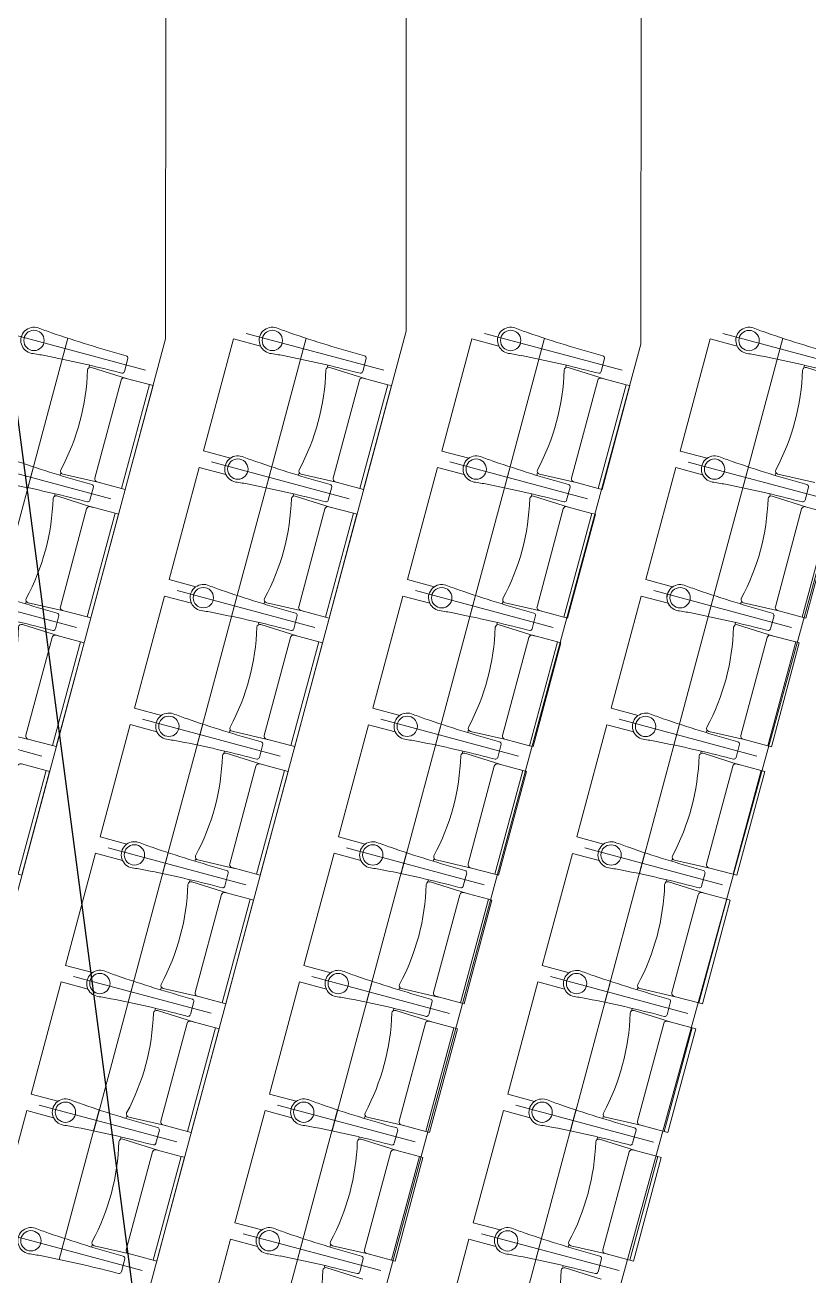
# Model space of a CAD drawing. Header units: millimetres. Extents: x 586 to 1010, y 369 to 668.
# Drawn here: x 688.98 to 692.26, y 495.33 to 500.58 of the extents above; entities that cross this region are included whole.
import ezdxf

# ---------------------------------------------------------------- set-up
doc = ezdxf.new("R2010")
doc.units = ezdxf.units.MM
doc.linetypes.add('CENTER', pattern=[2, 1.25, -0.25, 0.25, -0.25])
doc.linetypes.add('DASHED', pattern=[0.75, 0.5, -0.25])
doc.layers.add('plan line', color=7, linetype='Continuous', lineweight=15)

msp = doc.modelspace()

# ---------------------------------------------------------------- linework, layer by layer
at = {"color": 254, "lineweight": 25}
msp.add_lwpolyline([(667.5806, 481.7471), (668.167, 489.4834), (668.4058, 494.7244), (668.3305, 497.8135), (668.2282, 502.1102), (668.5684, 506.1571), (669.836, 509.6707), (671.1579, 511.3246), (672.4949, 512.3671), (674.3246, 513.3191), (676.3209, 513.9582), (678.3464, 514.2476), (680.2639, 514.1506), (680.2639, 514.1506), (681.9621, 513.6438), (683.4335, 512.7577), (684.6969, 511.536), (685.771, 510.0225), (687.4257, 506.2952), (688.547, 501.9261), (689.8337, 492.1815), (690.1759, 488.4115)], dxfattribs=at)
for points in [[(671.7124, 620.7085), (706.7355, 621.773), (754.2598, 613.8303), (814.6609, 600.1481), (855.7567, 598.0104), (895.0671, 567.0647), (920.0096, 542.0176), (952.0084, 521.2476), (977.2234, 504.6526), (979.6352, 479.2339), (986.3437, 463.8549), (988.7975, 462.3853)], [(654.944, 595.4717), (670.2671, 587.3174), (714.302, 595.1648), (787.0891, 595.1648), (819.3936, 580.9441), (821.0297, 562.8505), (813.4907, 552.7881), (808.7339, 539.6711), (796.4072, 534.7059), (791.0222, 527.249), (791.0222, 507.547), (797.3007, 476.5274), (814.9752, 463.8897), (836.1481, 474.6816), (874.0221, 478.5878), (885.7286, 462.7333), (863.0042, 436.0794), (845.7887, 420.6845), (845.1044, 408.6747)], [(639.2065, 583.4381), (644.7272, 575.638), (657.7961, 553.4401), (668.4043, 543.9291), (682.5178, 548.7307), (692.9838, 555.4778), (711.9339, 556.5828), (734.3456, 532.1334), (750.593, 477.7475), (754.1369, 444.164), (776.4657, 425.4473), (782.6172, 412.2355)]]:
    msp.add_spline(points, degree=3, dxfattribs=at)
at = {"layer": 'plan line'}
for p, q in [((689.5651, 499.2595), (689.5666, 510.2906)), ((691.5595, 499.2377), (691.561, 510.3119)), ((690.574, 499.2921), (690.5754, 510.2578)), ((688.0971, 493.7838), (689.5651, 499.2595)), ((689.0302, 493.5337), (690.574, 499.2921)), ((689.8502, 499.2596), (689.724, 498.7889)), ((689.9628, 499.2294), (689.8502, 499.2596)), ((690.8503, 499.2594), (690.7241, 498.7888)), ((690.9629, 499.2293), (690.8503, 499.2594)), ((690.8554, 493.0444), (692.5742, 499.2918)), ((691.8504, 499.2593), (691.7242, 498.7886)), ((691.963, 499.2291), (691.8504, 499.2593)), ((689.9494, 493.2873), (691.5595, 499.2377)), ((689.2441, 499.1419), (689.246, 499.1489)), ((689.3922, 499.1224), (689.4068, 499.1776)), ((690.2442, 499.1417), (690.2461, 499.1488)), ((690.3923, 499.1222), (690.4069, 499.1775)), ((691.2443, 499.1416), (691.2461, 499.1486)), ((691.3924, 499.1221), (691.407, 499.1774)), ((692.2444, 499.1415), (692.2462, 499.1485)), ((689.3819, 499.1151), (689.3694, 499.1182)), ((690.382, 499.115), (690.3695, 499.1181)), ((691.3821, 499.1149), (691.3696, 499.118)), ((689.724, 498.7889), (689.8367, 498.7587)), ((690.7241, 498.7888), (690.8368, 498.7586)), ((691.7242, 498.7886), (691.8368, 498.7584)), ((689.7055, 498.7198), (689.5793, 498.2491)), ((689.8181, 498.6896), (689.7055, 498.7198)), ((690.7056, 498.7197), (690.5794, 498.249)), ((690.8182, 498.6895), (690.7056, 498.7197)), ((691.7057, 498.7196), (691.5795, 498.2489)), ((691.8183, 498.6894), (691.7057, 498.7196)), ((689.1221, 498.6868), (689.1243, 498.695)), ((690.1222, 498.6867), (690.1244, 498.6949)), ((691.1223, 498.6866), (691.1245, 498.6947)), ((692.1224, 498.6864), (692.1245, 498.6946)), ((689.2475, 498.5826), (689.2621, 498.6379)), ((689.2475, 498.5826), (689.2621, 498.6379)), ((690.2476, 498.5825), (690.2622, 498.6378)), ((690.2476, 498.5825), (690.2622, 498.6378)), ((691.2477, 498.5824), (691.2623, 498.6376)), ((691.2477, 498.5824), (691.2623, 498.6376)), ((692.2478, 498.5822), (692.2624, 498.6375)), ((692.2478, 498.5822), (692.2624, 498.6375)), ((689.0994, 498.6021), (689.1013, 498.6092)), ((689.2372, 498.5754), (689.2247, 498.5785)), ((689.2372, 498.5754), (689.2247, 498.5785)), ((690.0995, 498.602), (690.1014, 498.609)), ((690.2373, 498.5753), (690.2248, 498.5784)), ((690.2373, 498.5753), (690.2248, 498.5784)), ((691.0996, 498.6019), (691.1015, 498.6089)), ((691.2374, 498.5751), (691.2249, 498.5782)), ((691.2374, 498.5751), (691.2249, 498.5782)), ((692.0997, 498.6017), (692.1015, 498.6088)), ((692.2375, 498.575), (692.225, 498.5781)), ((692.2375, 498.575), (692.225, 498.5781)), ((689.5793, 498.2491), (689.692, 498.219)), ((690.5794, 498.249), (690.6921, 498.2188)), ((691.5795, 498.2489), (691.6921, 498.2187)), ((688.9774, 498.1471), (688.9796, 498.1552)), ((689.5608, 498.1801), (689.4346, 497.7094)), ((689.6734, 498.1499), (689.5608, 498.1801)), ((689.9775, 498.147), (689.9797, 498.1551)), ((690.5609, 498.18), (690.4347, 497.7093)), ((690.6735, 498.1498), (690.5609, 498.18)), ((690.9776, 498.1468), (690.9798, 498.155)), ((691.561, 498.1798), (691.4348, 497.7091)), ((691.6736, 498.1496), (691.561, 498.1798)), ((691.9777, 498.1467), (691.9799, 498.1548)), ((689.1028, 498.0429), (689.1174, 498.0981)), ((689.1028, 498.0429), (689.1174, 498.0981)), ((690.1029, 498.0427), (690.1175, 498.098)), ((690.1029, 498.0427), (690.1175, 498.098)), ((691.103, 498.0426), (691.1176, 498.0979)), ((691.103, 498.0426), (691.1176, 498.0979)), ((692.1031, 498.0425), (692.1177, 498.0978)), ((692.1031, 498.0425), (692.1177, 498.0978)), ((689.0925, 498.0357), (689.08, 498.0387)), ((689.0925, 498.0357), (689.08, 498.0387)), ((689.9548, 498.0622), (689.9567, 498.0693)), ((690.0926, 498.0355), (690.0801, 498.0386)), ((690.0926, 498.0355), (690.0801, 498.0386)), ((690.9549, 498.0621), (690.9568, 498.0692)), ((691.0927, 498.0354), (691.0802, 498.0385)), ((691.0927, 498.0354), (691.0802, 498.0385)), ((691.955, 498.062), (691.9568, 498.069)), ((692.0928, 498.0353), (692.0803, 498.0383)), ((692.0928, 498.0353), (692.0803, 498.0383)), ((689.4346, 497.7094), (689.5473, 497.6792)), ((690.4347, 497.7093), (690.5474, 497.6791)), ((691.4348, 497.7091), (691.5474, 497.6789)), ((689.4161, 497.6404), (689.2899, 497.1697)), ((689.5287, 497.6102), (689.4161, 497.6404)), ((689.8328, 497.6072), (689.835, 497.6154)), ((690.4162, 497.6402), (690.29, 497.1695)), ((690.5288, 497.61), (690.4162, 497.6402)), ((690.8329, 497.6071), (690.8351, 497.6152)), ((691.4163, 497.6401), (691.2901, 497.1694)), ((691.5289, 497.6099), (691.4163, 497.6401)), ((691.833, 497.607), (691.8352, 497.6151)), ((689.8101, 497.5225), (689.812, 497.5296)), ((689.9582, 497.503), (689.9728, 497.5583)), ((689.9582, 497.503), (689.9728, 497.5583)), ((690.8102, 497.5224), (690.8121, 497.5294)), ((690.9583, 497.5029), (690.9729, 497.5581)), ((690.9583, 497.5029), (690.9729, 497.5581)), ((691.8103, 497.5222), (691.8121, 497.5293)), ((691.9584, 497.5027), (691.973, 497.558)), ((691.9584, 497.5027), (691.973, 497.558)), ((689.9479, 497.4958), (689.9354, 497.4989)), ((689.9479, 497.4958), (689.9354, 497.4989)), ((690.948, 497.4957), (690.9355, 497.4987)), ((690.948, 497.4957), (690.9355, 497.4987)), ((691.9481, 497.4955), (691.9356, 497.4986)), ((691.9481, 497.4955), (691.9356, 497.4986)), ((689.2899, 497.1697), (689.4026, 497.1395)), ((690.29, 497.1695), (690.4027, 497.1393)), ((691.2901, 497.1694), (691.4027, 497.1392)), ((689.2714, 497.1006), (689.1452, 496.6299)), ((689.384, 497.0704), (689.2714, 497.1006)), ((690.2715, 497.1005), (690.1453, 496.6298)), ((690.3841, 497.0703), (690.2715, 497.1005)), ((691.2716, 497.1003), (691.1454, 496.6297)), ((691.3842, 497.0702), (691.2716, 497.1003)), ((689.6881, 497.0675), (689.6903, 497.0756)), ((690.6882, 497.0674), (690.6904, 497.0755)), ((691.6883, 497.0672), (691.6905, 497.0754)), ((689.6654, 496.9828), (689.6673, 496.9898)), ((689.8135, 496.9633), (689.8281, 497.0185)), ((689.8135, 496.9633), (689.8281, 497.0185)), ((690.6655, 496.9826), (690.6674, 496.9897)), ((690.8136, 496.9631), (690.8282, 497.0184)), ((690.8136, 496.9631), (690.8282, 497.0184)), ((691.6656, 496.9825), (691.6674, 496.9896)), ((691.8137, 496.963), (691.8283, 497.0183)), ((691.8137, 496.963), (691.8283, 497.0183)), ((689.8032, 496.956), (689.7907, 496.9591)), ((689.8032, 496.956), (689.7907, 496.9591)), ((690.8033, 496.9559), (690.7908, 496.959)), ((690.8033, 496.9559), (690.7908, 496.959)), ((691.8034, 496.9558), (691.7909, 496.9589)), ((691.8034, 496.9558), (691.7909, 496.9589)), ((689.1452, 496.6299), (689.2579, 496.5997)), ((690.1453, 496.6298), (690.258, 496.5996)), ((691.1454, 496.6297), (691.258, 496.5995)), ((689.1267, 496.5609), (689.0005, 496.0902)), ((689.2393, 496.5307), (689.1267, 496.5609)), ((689.5434, 496.5278), (689.5456, 496.5359)), ((690.1268, 496.5607), (690.0006, 496.0901)), ((690.2394, 496.5305), (690.1268, 496.5607)), ((690.5435, 496.5276), (690.5457, 496.5358)), ((691.1269, 496.5606), (691.0007, 496.0899)), ((691.2395, 496.5304), (691.1269, 496.5606)), ((691.5436, 496.5275), (691.5458, 496.5356)), ((689.6688, 496.4235), (689.6834, 496.4788)), ((689.6688, 496.4235), (689.6834, 496.4788)), ((690.6689, 496.4234), (690.6835, 496.4787)), ((690.6689, 496.4234), (690.6835, 496.4787)), ((691.669, 496.4233), (691.6836, 496.4785)), ((691.669, 496.4233), (691.6836, 496.4785)), ((689.5207, 496.443), (689.5226, 496.4501)), ((689.6585, 496.4163), (689.646, 496.4194)), ((689.6585, 496.4163), (689.646, 496.4194)), ((690.5208, 496.4429), (690.5227, 496.4499)), ((690.6586, 496.4162), (690.6461, 496.4193)), ((690.6586, 496.4162), (690.6461, 496.4193)), ((691.5209, 496.4428), (691.5227, 496.4498)), ((691.6587, 496.416), (691.6462, 496.4191)), ((691.6587, 496.416), (691.6462, 496.4191)), ((689.0005, 496.0902), (689.1132, 496.06)), ((690.0006, 496.0901), (690.1133, 496.0599)), ((691.0007, 496.0899), (691.1133, 496.0597)), ((688.982, 496.0211), (688.8558, 495.5504)), ((689.0946, 495.9909), (688.982, 496.0211)), ((689.3987, 495.988), (689.4009, 495.9961)), ((689.9821, 496.021), (689.8559, 495.5503)), ((690.0947, 495.9908), (689.9821, 496.021)), ((690.3988, 495.9879), (690.401, 495.996)), ((690.9822, 496.0209), (690.856, 495.5502)), ((691.0948, 495.9907), (690.9822, 496.0209)), ((691.3989, 495.9877), (691.4011, 495.9959)), ((689.5241, 495.8838), (689.5387, 495.9391)), ((689.5241, 495.8838), (689.5387, 495.9391)), ((690.5242, 495.8837), (690.5388, 495.9389)), ((690.5242, 495.8837), (690.5388, 495.9389)), ((691.5243, 495.8835), (691.5389, 495.9388)), ((691.5243, 495.8835), (691.5389, 495.9388)), ((689.376, 495.9033), (689.3779, 495.9103)), ((690.3761, 495.9032), (690.378, 495.9102)), ((691.3762, 495.903), (691.378, 495.9101)), ((689.5138, 495.8766), (689.5013, 495.8797)), ((689.5138, 495.8766), (689.5013, 495.8797)), ((690.5139, 495.8764), (690.5014, 495.8795)), ((690.5139, 495.8764), (690.5014, 495.8795)), ((691.514, 495.8763), (691.5015, 495.8794)), ((691.514, 495.8763), (691.5015, 495.8794)), ((689.8559, 495.5503), (689.9686, 495.5201)), ((690.856, 495.5502), (690.9687, 495.52)), ((689.8374, 495.4813), (689.7112, 495.0106)), ((689.95, 495.4511), (689.8374, 495.4813)), ((690.8375, 495.4811), (690.7113, 495.0104)), ((690.9501, 495.4509), (690.8375, 495.4811)), ((689.254, 495.4483), (689.2562, 495.4564)), ((690.2541, 495.4481), (690.2563, 495.4563)), ((691.2542, 495.448), (691.2564, 495.4561)), ((689.3794, 495.344), (689.394, 495.3993)), ((690.2314, 495.3634), (690.2333, 495.3705)), ((690.3795, 495.3439), (690.3941, 495.3992)), ((690.3795, 495.3439), (690.3941, 495.3992)), ((691.2315, 495.3633), (691.2333, 495.3703)), ((691.3796, 495.3438), (691.3942, 495.399)), ((691.3796, 495.3438), (691.3942, 495.399)), ((689.3691, 495.3368), (689.3566, 495.3399)), ((690.3692, 495.3367), (690.3567, 495.3398)), ((690.3692, 495.3367), (690.3567, 495.3398)), ((691.3693, 495.3366), (691.3568, 495.3396)), ((691.3693, 495.3366), (691.3568, 495.3396))]:
    msp.add_line(p, q, dxfattribs=at)
at = {"layer": 'plan line', "linetype": 'CENTER', "ltscale": 3}
for p, q in [((689.48, 499.1279), (688.9024, 499.2827)), ((690.4801, 499.1277), (689.9025, 499.2826)), ((691.4802, 499.1276), (690.9026, 499.2824)), ((692.4803, 499.1275), (691.9027, 499.2823)), ((689.3353, 498.5881), (688.7577, 498.743)), ((689.3353, 498.5881), (688.7577, 498.743)), ((690.3354, 498.588), (689.7578, 498.7428)), ((690.3354, 498.588), (689.7578, 498.7428)), ((691.3355, 498.5879), (690.7579, 498.7427)), ((691.3355, 498.5879), (690.7579, 498.7427)), ((692.3356, 498.5877), (691.758, 498.7426)), ((692.3356, 498.5877), (691.758, 498.7426)), ((689.1906, 498.0484), (688.613, 498.2032)), ((689.1906, 498.0484), (688.613, 498.2032)), ((690.1907, 498.0482), (689.6131, 498.2031)), ((690.1907, 498.0482), (689.6131, 498.2031)), ((691.1908, 498.0481), (690.6132, 498.2029)), ((691.1908, 498.0481), (690.6132, 498.2029)), ((692.1909, 498.048), (691.6133, 498.2028)), ((692.1909, 498.048), (691.6133, 498.2028)), ((689.0459, 497.5086), (688.4683, 497.6635)), ((689.0459, 497.5086), (688.4683, 497.6635)), ((690.046, 497.5085), (689.4684, 497.6633)), ((690.046, 497.5085), (689.4684, 497.6633)), ((691.0461, 497.5084), (690.4685, 497.6632)), ((691.0461, 497.5084), (690.4685, 497.6632)), ((692.0462, 497.5082), (691.4686, 497.6631)), ((692.0462, 497.5082), (691.4686, 497.6631)), ((689.9013, 496.9688), (689.3237, 497.1236)), ((689.9013, 496.9688), (689.3237, 497.1236)), ((690.9014, 496.9686), (690.3238, 497.1235)), ((690.9014, 496.9686), (690.3238, 497.1235)), ((691.9015, 496.9685), (691.3239, 497.1233)), ((691.9015, 496.9685), (691.3239, 497.1233)), ((689.7566, 496.429), (689.179, 496.5839)), ((689.7566, 496.429), (689.179, 496.5839)), ((690.7567, 496.4289), (690.1791, 496.5837)), ((690.7567, 496.4289), (690.1791, 496.5837)), ((691.7568, 496.4288), (691.1792, 496.5836)), ((691.7568, 496.4288), (691.1792, 496.5836)), ((689.6119, 495.8893), (689.0343, 496.0441)), ((689.6119, 495.8893), (689.0343, 496.0441)), ((690.612, 495.8892), (690.0344, 496.044)), ((690.612, 495.8892), (690.0344, 496.044)), ((691.6121, 495.889), (691.0345, 496.0439)), ((691.6121, 495.889), (691.0345, 496.0439)), ((689.4672, 495.3495), (688.8896, 495.5044)), ((690.4673, 495.3494), (689.8897, 495.5042)), ((690.4673, 495.3494), (689.8897, 495.5042)), ((691.4674, 495.3493), (690.8898, 495.5041)), ((691.4674, 495.3493), (690.8898, 495.5041))]:
    msp.add_line(p, q, dxfattribs=at)
at = {"layer": 'plan line', "linetype": 'DASHED', "ltscale": 3}
for p, q in [((689.1547, 499.2621), (688.9865, 498.6347)), ((690.1548, 499.262), (689.9866, 498.6346)), ((691.1549, 499.2619), (690.9867, 498.6345)), ((692.155, 499.2617), (691.9868, 498.6343)), ((689.01, 498.7224), (688.8418, 498.095)), ((690.0101, 498.7222), (689.8419, 498.0949)), ((691.0102, 498.7221), (690.842, 498.0947)), ((692.0103, 498.722), (691.8421, 498.0946)), ((689.8654, 498.1825), (689.6972, 497.5551)), ((690.8655, 498.1824), (690.6973, 497.555)), ((691.8656, 498.1822), (691.6974, 497.5549)), ((689.7207, 497.6428), (689.5525, 497.0154)), ((690.7208, 497.6426), (690.5526, 497.0153)), ((691.7209, 497.6425), (691.5527, 497.0151)), ((689.576, 497.103), (689.4078, 496.4756)), ((690.5761, 497.1029), (690.4079, 496.4755)), ((691.5762, 497.1028), (691.408, 496.4754)), ((689.4313, 496.5633), (689.2631, 495.9359)), ((690.4314, 496.5632), (690.2632, 495.9358)), ((691.4315, 496.563), (691.2633, 495.9356)), ((689.2866, 496.0235), (689.1184, 495.3962)), ((690.2867, 496.0234), (690.1185, 495.396)), ((691.2868, 496.0233), (691.1186, 495.3959)), ((690.142, 495.4837), (689.9738, 494.8563)), ((691.1421, 495.4835), (690.9739, 494.8562))]:
    msp.add_line(p, q, dxfattribs=at)
at = {"layer": 'plan line'}
for points in [[(689.288, 498.6567), (689.1336, 498.692, -0.474715), (689.1249, 498.7096, 0.115865), (689.2373, 499.1289, -0.474715), (689.2537, 499.1397), (689.4047, 499.0921)], [(690.2881, 498.6566), (690.1337, 498.6919, -0.474715), (690.125, 498.7095, 0.115865), (690.2374, 499.1287, -0.474715), (690.2538, 499.1396), (690.4048, 499.092)], [(691.2882, 498.6564), (691.1338, 498.6918, -0.474715), (691.1251, 498.7093, 0.115865), (691.2375, 499.1286, -0.474715), (691.2539, 499.1395), (691.4049, 499.0919)], [(692.2883, 498.6563), (692.1339, 498.6916, -0.474715), (692.1252, 498.7092, 0.115865), (692.2376, 499.1285, -0.474715), (692.254, 499.1393), (692.405, 499.0917)], [(689.3803, 498.632), (689.2769, 498.6597, -0.414214), (689.268, 498.6752), (689.3781, 499.0861, -0.414214), (689.3937, 499.0951), (689.4978, 499.0672), (689.3803, 498.632)], [(690.3804, 498.6318), (690.277, 498.6595, -0.414214), (690.2681, 498.6751), (690.3782, 499.086, -0.414214), (690.3938, 499.095), (690.4979, 499.0671), (690.3804, 498.6318)], [(691.3805, 498.6317), (691.2771, 498.6594, -0.414214), (691.2682, 498.6749), (691.3783, 499.0859, -0.414214), (691.3939, 499.0948), (691.498, 499.067), (691.3805, 498.6317)], [(689.1433, 498.1169), (688.9889, 498.1523, -0.474715), (688.9802, 498.1699, 0.115865), (689.0926, 498.5891, -0.474715), (689.109, 498.6), (689.26, 498.5524)], [(690.1434, 498.1168), (689.989, 498.1521, -0.474715), (689.9803, 498.1697, 0.115865), (690.0927, 498.589, -0.474715), (690.1091, 498.5999), (690.2601, 498.5523)], [(691.1435, 498.1167), (690.9891, 498.152, -0.474715), (690.9804, 498.1696, 0.115865), (691.0928, 498.5889, -0.474715), (691.1092, 498.5997), (691.2602, 498.5521)], [(692.1436, 498.1166), (691.9892, 498.1519, -0.474715), (691.9805, 498.1695, 0.115865), (692.0929, 498.5887, -0.474715), (692.1093, 498.5996), (692.2603, 498.552)], [(689.2356, 498.0922), (689.1322, 498.1199, -0.414214), (689.1233, 498.1355), (689.2334, 498.5464, -0.414214), (689.249, 498.5554), (689.3531, 498.5275), (689.2356, 498.0922)], [(690.2357, 498.0921), (690.1323, 498.1198, -0.414214), (690.1234, 498.1353), (690.2335, 498.5462, -0.414214), (690.2491, 498.5552), (690.3532, 498.5273), (690.2357, 498.0921)], [(691.2358, 498.092), (691.1324, 498.1196, -0.414214), (691.1235, 498.1352), (691.2336, 498.5461, -0.414214), (691.2492, 498.5551), (691.3533, 498.5272), (691.2358, 498.092)], [(692.2359, 498.0918), (692.1325, 498.1195, -0.414214), (692.1235, 498.1351), (692.2337, 498.546, -0.414214), (692.2493, 498.555), (692.3534, 498.5271), (692.2359, 498.0918)], [(688.9986, 497.5772), (688.8442, 497.6125, -0.474715), (688.8355, 497.6301, 0.115865), (688.9479, 498.0494, -0.474715), (688.9643, 498.0603), (689.1153, 498.0127)], [(689.9987, 497.5771), (689.8443, 497.6124, -0.474715), (689.8356, 497.63, 0.115865), (689.948, 498.0492, -0.474715), (689.9644, 498.0601), (690.1154, 498.0125)], [(690.9988, 497.5769), (690.8444, 497.6123, -0.474715), (690.8357, 497.6299, 0.115865), (690.9481, 498.0491, -0.474715), (690.9645, 498.06), (691.1155, 498.0124)], [(691.9989, 497.5768), (691.8445, 497.6121, -0.474715), (691.8358, 497.6297, 0.115865), (691.9482, 498.049, -0.474715), (691.9646, 498.0599), (692.1156, 498.0123)], [(689.0909, 497.5525), (688.9875, 497.5802, -0.414214), (688.9786, 497.5957), (689.0887, 498.0066, -0.414214), (689.1043, 498.0156), (689.2084, 497.9877), (689.0909, 497.5525)], [(690.091, 497.5524), (689.9876, 497.58, -0.414214), (689.9787, 497.5956), (690.0888, 498.0065, -0.414214), (690.1044, 498.0155), (690.2085, 497.9876), (690.091, 497.5524)], [(691.0911, 497.5522), (690.9877, 497.5799, -0.414214), (690.9788, 497.5955), (691.0889, 498.0064, -0.414214), (691.1045, 498.0154), (691.2086, 497.9875), (691.0911, 497.5522)], [(692.0912, 497.5521), (691.9878, 497.5798, -0.414214), (691.9788, 497.5953), (692.089, 498.0062, -0.414214), (692.1046, 498.0152), (692.2087, 497.9873), (692.0912, 497.5521)], [(689.854, 497.0373), (689.6996, 497.0727, -0.474715), (689.6909, 497.0903, 0.115865), (689.8033, 497.5095, -0.474715), (689.8197, 497.5204), (689.9707, 497.4728)], [(690.8541, 497.0372), (690.6997, 497.0725, -0.474715), (690.691, 497.0901, 0.115865), (690.8034, 497.5094, -0.474715), (690.8198, 497.5202), (690.9708, 497.4726)], [(691.8542, 497.0371), (691.6998, 497.0724, -0.474715), (691.6911, 497.09, 0.115865), (691.8035, 497.5092, -0.474715), (691.8199, 497.5201), (691.9709, 497.4725)], [(688.9462, 497.0127), (688.8428, 497.0404, -0.414214), (688.8339, 497.056), (688.944, 497.4669, -0.414214), (688.9596, 497.4759), (689.0637, 497.448), (688.9462, 497.0127)], [(689.9463, 497.0126), (689.8429, 497.0403, -0.414214), (689.834, 497.0559), (689.9441, 497.4668, -0.414214), (689.9597, 497.4757), (690.0638, 497.4479), (689.9463, 497.0126)], [(690.9464, 497.0125), (690.843, 497.0402, -0.414214), (690.8341, 497.0557), (690.9442, 497.4666, -0.414214), (690.9598, 497.4756), (691.0639, 497.4477), (690.9464, 497.0125)], [(691.9465, 497.0124), (691.8431, 497.04, -0.414214), (691.8341, 497.0556), (691.9443, 497.4665, -0.414214), (691.9599, 497.4755), (692.064, 497.4476), (691.9465, 497.0124)], [(689.7093, 496.4976), (689.5549, 496.5329, -0.474715), (689.5462, 496.5505, 0.115865), (689.6586, 496.9698, -0.474715), (689.675, 496.9806), (689.826, 496.933)], [(689.8016, 496.4729), (689.6982, 496.5006, -0.414214), (689.6893, 496.5161), (689.7994, 496.927, -0.414214), (689.815, 496.936), (689.9191, 496.9081), (689.8016, 496.4729)], [(690.7094, 496.4975), (690.555, 496.5328, -0.474715), (690.5463, 496.5504, 0.115865), (690.6587, 496.9696, -0.474715), (690.6751, 496.9805), (690.8261, 496.9329)], [(690.8017, 496.4727), (690.6983, 496.5004, -0.414214), (690.6894, 496.516), (690.7995, 496.9269, -0.414214), (690.8151, 496.9359), (690.9192, 496.908), (690.8017, 496.4727)], [(691.7095, 496.4973), (691.5551, 496.5327, -0.474715), (691.5464, 496.5502, 0.115865), (691.6588, 496.9695, -0.474715), (691.6752, 496.9804), (691.8262, 496.9328)], [(691.8018, 496.4726), (691.6984, 496.5003, -0.414214), (691.6894, 496.5159), (691.7996, 496.9268, -0.414214), (691.8152, 496.9357), (691.9193, 496.9079), (691.8018, 496.4726)], [(689.5646, 495.9579), (689.4102, 495.9932, -0.474715), (689.4015, 496.0108, 0.115865), (689.5139, 496.43, -0.474715), (689.5303, 496.4409), (689.6813, 496.3933)], [(690.5647, 495.9577), (690.4103, 495.9931, -0.474715), (690.4016, 496.0106, 0.115865), (690.514, 496.4299, -0.474715), (690.5304, 496.4408), (690.6814, 496.3932)], [(691.5648, 495.9576), (691.4104, 495.9929, -0.474715), (691.4017, 496.0105, 0.115865), (691.5141, 496.4298, -0.474715), (691.5305, 496.4406), (691.6815, 496.393)], [(689.6569, 495.9331), (689.5535, 495.9608, -0.414214), (689.5446, 495.9764), (689.6547, 496.3873, -0.414214), (689.6703, 496.3963), (689.7744, 496.3684), (689.6569, 495.9331)], [(690.657, 495.933), (690.5536, 495.9607, -0.414214), (690.5447, 495.9762), (690.6548, 496.3872, -0.414214), (690.6704, 496.3961), (690.7745, 496.3683), (690.657, 495.933)], [(691.6571, 495.9329), (691.5537, 495.9606, -0.414214), (691.5447, 495.9761), (691.6549, 496.387, -0.414214), (691.6705, 496.396), (691.7746, 496.3681), (691.6571, 495.9329)], [(689.4199, 495.4181), (689.2655, 495.4534, -0.474715), (689.2568, 495.471, 0.115865), (689.3692, 495.8903, -0.474715), (689.3856, 495.9012), (689.5366, 495.8536)], [(690.42, 495.418), (690.2656, 495.4533, -0.474715), (690.2569, 495.4709, 0.115865), (690.3693, 495.8902, -0.474715), (690.3857, 495.901), (690.5367, 495.8534)], [(691.4201, 495.4179), (691.2657, 495.4532, -0.474715), (691.257, 495.4708, 0.115865), (691.3694, 495.89, -0.474715), (691.3858, 495.9009), (691.5368, 495.8533)], [(689.5122, 495.3934), (689.4088, 495.4211, -0.414214), (689.3999, 495.4366), (689.51, 495.8475, -0.414214), (689.5256, 495.8565), (689.6297, 495.8286), (689.5122, 495.3934)], [(690.5123, 495.3933), (690.4089, 495.4209, -0.414214), (690.4, 495.4365), (690.5101, 495.8474, -0.414214), (690.5257, 495.8564), (690.6298, 495.8285), (690.5123, 495.3933)], [(691.5124, 495.3931), (691.409, 495.4208, -0.414214), (691.4001, 495.4364), (691.5102, 495.8473, -0.414214), (691.5258, 495.8563), (691.6299, 495.8284), (691.5124, 495.3931)], [(690.2753, 494.8782), (690.1209, 494.9136, -0.474715), (690.1122, 494.9312, 0.115865), (690.2246, 495.3504, -0.474715), (690.241, 495.3613), (690.392, 495.3137)], [(691.2754, 494.8781), (691.121, 494.9134, -0.474715), (691.1123, 494.931, 0.115865), (691.2247, 495.3503, -0.474715), (691.2411, 495.3612), (691.3921, 495.3136)]]:
    msp.add_lwpolyline(points, format="xyb", dxfattribs=at)
for points in [[(689.3958, 498.6278), (689.5125, 499.0633), (689.4978, 499.0672), (689.3803, 498.632), (689.3958, 498.6278)], [(690.3959, 498.6277), (690.5126, 499.0631), (690.4979, 499.0671), (690.3804, 498.6318), (690.3959, 498.6277)], [(691.396, 498.6276), (691.5127, 499.063), (691.498, 499.067), (691.3805, 498.6317), (691.396, 498.6276)], [(689.2511, 498.0881), (689.3678, 498.5235), (689.3531, 498.5275), (689.2356, 498.0922), (689.2511, 498.0881)], [(690.2512, 498.088), (690.3679, 498.5234), (690.3532, 498.5273), (690.2357, 498.0921), (690.2512, 498.088)], [(691.2513, 498.0878), (691.368, 498.5233), (691.3533, 498.5272), (691.2358, 498.092), (691.2513, 498.0878)], [(692.2514, 498.0877), (692.3681, 498.5231), (692.3534, 498.5271), (692.2359, 498.0918), (692.2514, 498.0877)], [(689.1064, 497.5483), (689.2231, 497.9838), (689.2084, 497.9877), (689.0909, 497.5525), (689.1064, 497.5483)], [(690.1065, 497.5482), (690.2232, 497.9837), (690.2085, 497.9876), (690.091, 497.5524), (690.1065, 497.5482)], [(691.1066, 497.5481), (691.2233, 497.9835), (691.2086, 497.9875), (691.0911, 497.5522), (691.1066, 497.5481)], [(692.1067, 497.5479), (692.2234, 497.9834), (692.2087, 497.9873), (692.0912, 497.5521), (692.1067, 497.5479)], [(688.9617, 497.0086), (689.0784, 497.444), (689.0637, 497.448), (688.9462, 497.0127), (688.9617, 497.0086)], [(689.9618, 497.0085), (690.0785, 497.4439), (690.0638, 497.4479), (689.9463, 497.0126), (689.9618, 497.0085)], [(690.9619, 497.0083), (691.0786, 497.4438), (691.0639, 497.4477), (690.9464, 497.0125), (690.9619, 497.0083)], [(691.962, 497.0082), (692.0787, 497.4437), (692.064, 497.4476), (691.9465, 497.0124), (691.962, 497.0082)], [(689.8171, 496.4687), (689.9338, 496.9042), (689.9191, 496.9081), (689.8016, 496.4729), (689.8171, 496.4687)], [(690.8172, 496.4686), (690.9339, 496.904), (690.9192, 496.908), (690.8017, 496.4727), (690.8172, 496.4686)], [(691.8173, 496.4685), (691.934, 496.9039), (691.9193, 496.9079), (691.8018, 496.4726), (691.8173, 496.4685)], [(689.6724, 495.929), (689.7891, 496.3644), (689.7744, 496.3684), (689.6569, 495.9331), (689.6724, 495.929)], [(690.6725, 495.9289), (690.7892, 496.3643), (690.7745, 496.3683), (690.657, 495.933), (690.6725, 495.9289)], [(691.6726, 495.9287), (691.7893, 496.3642), (691.7746, 496.3681), (691.6571, 495.9329), (691.6726, 495.9287)], [(689.5277, 495.3893), (689.6444, 495.8247), (689.6297, 495.8286), (689.5122, 495.3934), (689.5277, 495.3893)], [(690.5278, 495.3891), (690.6445, 495.8246), (690.6298, 495.8285), (690.5123, 495.3933), (690.5278, 495.3891)], [(691.5279, 495.389), (691.6446, 495.8244), (691.6299, 495.8284), (691.5124, 495.3931), (691.5279, 495.389)]]:
    msp.add_lwpolyline(points, dxfattribs=at)
for centre in [(689.0126, 499.2528), (690.0127, 499.2527), (691.0128, 499.2525), (692.0129, 499.2524), (689.868, 498.7129), (689.868, 498.7129), (690.8681, 498.7128), (690.8681, 498.7128), (691.8682, 498.7127), (691.8682, 498.7127), (689.7233, 498.1732), (689.7233, 498.1732), (690.7234, 498.1731), (690.7234, 498.1731), (691.7235, 498.1729), (691.7235, 498.1729), (689.5786, 497.6334), (689.5786, 497.6334), (690.5787, 497.6333), (690.5787, 497.6333), (691.5788, 497.6332), (691.5788, 497.6332), (689.4339, 497.0937), (689.4339, 497.0937), (690.434, 497.0936), (690.434, 497.0936), (691.4341, 497.0934), (691.4341, 497.0934), (689.2892, 496.554), (689.2892, 496.554), (690.2893, 496.5538), (690.2893, 496.5538), (691.2894, 496.5537), (691.2894, 496.5537), (689.1445, 496.0142), (689.1445, 496.0142), (690.1446, 496.0141), (690.1446, 496.0141), (691.1447, 496.014), (691.1447, 496.014), (688.9998, 495.4745), (689.9999, 495.4744), (689.9999, 495.4744), (691, 495.4742), (691, 495.4742)]:
    msp.add_circle(centre, 0.0427, dxfattribs=at)
for centre, radius, start, end in [((689.0129, 499.2531), 0.0554, 71.4981, 259.5405), ((690.4187, 503.0093), 3.9554, 249.4519, 250.32), ((690.013, 499.253), 0.0554, 71.4981, 259.5405), ((691.4188, 503.0092), 3.9554, 249.4519, 250.32), ((691.0131, 499.2528), 0.0554, 71.4981, 259.5405), ((692.4189, 503.009), 3.9554, 249.4519, 250.32), ((692.0131, 499.2527), 0.0554, 71.4981, 259.5405), ((693.419, 503.0089), 3.9554, 249.4519, 250.32), ((690.8207, 504.3237), 5.3287, 251.0094, 254.533), ((691.8208, 504.3235), 5.3287, 251.0094, 254.533), ((692.8209, 504.3234), 5.3287, 251.0094, 254.533), ((693.821, 504.3233), 5.3287, 251.0094, 254.533), ((688.8648, 498.2135), 0.9947, 78.7648, 82.0276), ((688.1024, 494.2849), 4.9966, 75.3111, 78.9667), ((689.8649, 498.2134), 0.9947, 78.7648, 82.0276), ((689.1025, 494.2848), 4.9966, 75.3111, 78.9667), ((690.865, 498.2132), 0.9947, 78.7648, 82.0276), ((690.1026, 494.2847), 4.9966, 75.3111, 78.9667), ((691.8651, 498.2131), 0.9947, 78.7648, 82.0276), ((691.1027, 494.2845), 4.9966, 75.3111, 78.9667), ((689.3972, 499.1786), 0.00967, 354.1663, 75.6168), ((690.3973, 499.1785), 0.00967, 354.1663, 75.6168), ((691.3974, 499.1783), 0.00967, 354.1663, 75.6168), ((689.3829, 499.1244), 0.00935, 263.4308, 336.5541), ((690.383, 499.1243), 0.00935, 263.4308, 336.5541), ((691.3831, 499.1242), 0.00935, 263.4308, 336.5541), ((689.8683, 498.7132), 0.0554, 71.4981, 259.5405), ((689.8683, 498.7132), 0.0554, 71.4981, 259.5405), ((690.8684, 498.7131), 0.0554, 71.4981, 259.5405), ((690.8684, 498.7131), 0.0554, 71.4981, 259.5405), ((690.676, 503.7839), 5.3287, 251.0094, 254.533), ((690.676, 503.7839), 5.3287, 251.0094, 254.533), ((691.2741, 502.4694), 3.9554, 249.4519, 250.32), ((691.2741, 502.4694), 3.9554, 249.4519, 250.32), ((691.6761, 503.7838), 5.3287, 251.0094, 254.533), ((691.6761, 503.7838), 5.3287, 251.0094, 254.533), ((692.2742, 502.4693), 3.9554, 249.4519, 250.32), ((692.2742, 502.4693), 3.9554, 249.4519, 250.32), ((692.6762, 503.7837), 5.3287, 251.0094, 254.533), ((692.6762, 503.7837), 5.3287, 251.0094, 254.533), ((691.8684, 498.7129), 0.0554, 71.4981, 259.5405), ((691.8685, 498.7129), 0.0554, 71.4981, 259.5405), ((693.2743, 502.4692), 3.9554, 249.4519, 250.32), ((693.2743, 502.4692), 3.9554, 249.4519, 250.32), ((693.6763, 503.7835), 5.3287, 251.0094, 254.533), ((693.6763, 503.7835), 5.3287, 251.0094, 254.533), ((687.9577, 493.7452), 4.9966, 75.3111, 78.9667), ((687.9577, 493.7452), 4.9966, 75.3111, 78.9667), ((689.2525, 498.6389), 0.00967, 354.1663, 75.6168), ((689.2525, 498.6389), 0.00967, 354.1663, 75.6168), ((689.7202, 497.6736), 0.9947, 78.7648, 82.0276), ((689.7202, 497.6736), 0.9947, 78.7648, 82.0276), ((688.9578, 493.745), 4.9966, 75.3111, 78.9667), ((688.9578, 493.745), 4.9966, 75.3111, 78.9667), ((690.2526, 498.6387), 0.00967, 354.1663, 75.6168), ((690.2526, 498.6387), 0.00967, 354.1663, 75.6168), ((690.7203, 497.6735), 0.9947, 78.7648, 82.0276), ((690.7203, 497.6735), 0.9947, 78.7648, 82.0276), ((689.9579, 493.7449), 4.9966, 75.3111, 78.9667), ((689.9579, 493.7449), 4.9966, 75.3111, 78.9667), ((691.2527, 498.6386), 0.00967, 354.1663, 75.6168), ((691.2527, 498.6386), 0.00967, 354.1663, 75.6168), ((691.7204, 497.6734), 0.9947, 78.7648, 82.0276), ((691.7204, 497.6734), 0.9947, 78.7648, 82.0276), ((690.958, 493.7448), 4.9966, 75.3111, 78.9667), ((690.958, 493.7448), 4.9966, 75.3111, 78.9667), ((692.2527, 498.6385), 0.00967, 354.1663, 75.6168), ((692.2527, 498.6385), 0.00967, 354.1663, 75.6168), ((689.2382, 498.5847), 0.00935, 263.4308, 336.5541), ((689.2382, 498.5847), 0.00935, 263.4308, 336.5541), ((690.2383, 498.5846), 0.00935, 263.4308, 336.5541), ((690.2383, 498.5846), 0.00935, 263.4308, 336.5541), ((691.2384, 498.5844), 0.00935, 263.4308, 336.5541), ((691.2384, 498.5844), 0.00935, 263.4308, 336.5541), ((692.2385, 498.5843), 0.00935, 263.4308, 336.5541), ((692.2385, 498.5843), 0.00935, 263.4308, 336.5541), ((690.5313, 503.2442), 5.3287, 251.0094, 254.533), ((690.5313, 503.2442), 5.3287, 251.0094, 254.533), ((689.7236, 498.1735), 0.0554, 71.4981, 259.5405), ((689.7236, 498.1735), 0.0554, 71.4981, 259.5405), ((691.1294, 501.9297), 3.9554, 249.4519, 250.32), ((691.1294, 501.9297), 3.9554, 249.4519, 250.32), ((691.5314, 503.2441), 5.3287, 251.0094, 254.533), ((691.5314, 503.2441), 5.3287, 251.0094, 254.533), ((690.7237, 498.1733), 0.0554, 71.4981, 259.5405), ((690.7237, 498.1733), 0.0554, 71.4981, 259.5405), ((692.1295, 501.9296), 3.9554, 249.4519, 250.32), ((692.1295, 501.9296), 3.9554, 249.4519, 250.32), ((692.5315, 503.2439), 5.3287, 251.0094, 254.533), ((692.5315, 503.2439), 5.3287, 251.0094, 254.533), ((691.7237, 498.1732), 0.0554, 71.4981, 259.5405), ((691.7238, 498.1732), 0.0554, 71.4981, 259.5405), ((693.1296, 501.9294), 3.9554, 249.4519, 250.32), ((693.1296, 501.9294), 3.9554, 249.4519, 250.32), ((693.5316, 503.2438), 5.3287, 251.0094, 254.533), ((693.5316, 503.2438), 5.3287, 251.0094, 254.533), ((687.813, 493.2054), 4.9966, 75.3111, 78.9667), ((687.813, 493.2054), 4.9966, 75.3111, 78.9667), ((689.1078, 498.0991), 0.00967, 354.1663, 75.6168), ((689.1078, 498.0991), 0.00967, 354.1663, 75.6168), ((689.5755, 497.1339), 0.9947, 78.7648, 82.0276), ((689.5755, 497.1339), 0.9947, 78.7648, 82.0276), ((688.8131, 493.2053), 4.9966, 75.3111, 78.9667), ((688.8131, 493.2053), 4.9966, 75.3111, 78.9667), ((690.1079, 498.099), 0.00967, 354.1663, 75.6168), ((690.1079, 498.099), 0.00967, 354.1663, 75.6168), ((690.5756, 497.1337), 0.9947, 78.7648, 82.0276), ((690.5756, 497.1337), 0.9947, 78.7648, 82.0276), ((689.8132, 493.2052), 4.9966, 75.3111, 78.9667), ((689.8132, 493.2052), 4.9966, 75.3111, 78.9667), ((691.108, 498.0989), 0.00967, 354.1663, 75.6168), ((691.108, 498.0989), 0.00967, 354.1663, 75.6168), ((691.5757, 497.1336), 0.9947, 78.7648, 82.0276), ((691.5757, 497.1336), 0.9947, 78.7648, 82.0276), ((690.8133, 493.205), 4.9966, 75.3111, 78.9667), ((690.8133, 493.205), 4.9966, 75.3111, 78.9667), ((692.108, 498.0987), 0.00967, 354.1663, 75.6168), ((692.108, 498.0987), 0.00967, 354.1663, 75.6168), ((689.0935, 498.0449), 0.00935, 263.4308, 336.5541), ((689.0935, 498.0449), 0.00935, 263.4308, 336.5541), ((690.0936, 498.0448), 0.00935, 263.4308, 336.5541), ((690.0936, 498.0448), 0.00935, 263.4308, 336.5541), ((691.0937, 498.0447), 0.00935, 263.4308, 336.5541), ((691.0937, 498.0447), 0.00935, 263.4308, 336.5541), ((692.0938, 498.0446), 0.00935, 263.4308, 336.5541), ((692.0938, 498.0446), 0.00935, 263.4308, 336.5541), ((689.5789, 497.6337), 0.0554, 71.4981, 259.5405), ((689.5789, 497.6337), 0.0554, 71.4981, 259.5405), ((690.9847, 501.39), 3.9554, 249.4519, 250.32), ((690.9847, 501.39), 3.9554, 249.4519, 250.32), ((690.579, 497.6336), 0.0554, 71.4981, 259.5405), ((690.579, 497.6336), 0.0554, 71.4981, 259.5405), ((691.9848, 501.3898), 3.9554, 249.4519, 250.32), ((691.9848, 501.3898), 3.9554, 249.4519, 250.32), ((691.5791, 497.6335), 0.0554, 71.4981, 259.5405), ((691.5791, 497.6335), 0.0554, 71.4981, 259.5405), ((692.9849, 501.3897), 3.9554, 249.4519, 250.32), ((692.9849, 501.3897), 3.9554, 249.4519, 250.32), ((691.3867, 502.7043), 5.3287, 251.0094, 254.533), ((691.3867, 502.7043), 5.3287, 251.0094, 254.533), ((692.3868, 502.7042), 5.3287, 251.0094, 254.533), ((692.3868, 502.7042), 5.3287, 251.0094, 254.533), ((693.3869, 502.704), 5.3287, 251.0094, 254.533), ((693.3869, 502.704), 5.3287, 251.0094, 254.533), ((689.4308, 496.5941), 0.9947, 78.7648, 82.0276), ((689.4308, 496.5941), 0.9947, 78.7648, 82.0276), ((688.6684, 492.6656), 4.9966, 75.3111, 78.9667), ((688.6684, 492.6656), 4.9966, 75.3111, 78.9667), ((689.9632, 497.5593), 0.00967, 354.1663, 75.6168), ((689.9632, 497.5593), 0.00967, 354.1663, 75.6168), ((690.4309, 496.594), 0.9947, 78.7648, 82.0276), ((690.4309, 496.594), 0.9947, 78.7648, 82.0276), ((689.6685, 492.6654), 4.9966, 75.3111, 78.9667), ((689.6685, 492.6654), 4.9966, 75.3111, 78.9667), ((690.9633, 497.5591), 0.00967, 354.1663, 75.6168), ((690.9633, 497.5591), 0.00967, 354.1663, 75.6168), ((691.431, 496.5939), 0.9947, 78.7648, 82.0276), ((691.431, 496.5939), 0.9947, 78.7648, 82.0276), ((690.6686, 492.6653), 4.9966, 75.3111, 78.9667), ((690.6686, 492.6653), 4.9966, 75.3111, 78.9667), ((691.9633, 497.559), 0.00967, 354.1663, 75.6168), ((691.9633, 497.559), 0.00967, 354.1663, 75.6168), ((689.9489, 497.5051), 0.00935, 263.4308, 336.5541), ((689.9489, 497.5051), 0.00935, 263.4308, 336.5541), ((690.949, 497.5049), 0.00935, 263.4308, 336.5541), ((690.949, 497.5049), 0.00935, 263.4308, 336.5541), ((691.9491, 497.5048), 0.00935, 263.4308, 336.5541), ((691.9491, 497.5048), 0.00935, 263.4308, 336.5541), ((689.4342, 497.094), 0.0554, 71.4981, 259.5405), ((689.4342, 497.094), 0.0554, 71.4981, 259.5405), ((690.84, 500.8502), 3.9554, 249.4519, 250.32), ((690.84, 500.8502), 3.9554, 249.4519, 250.32), ((690.4343, 497.0939), 0.0554, 71.4981, 259.5405), ((690.4343, 497.0939), 0.0554, 71.4981, 259.5405), ((691.8401, 500.8501), 3.9554, 249.4519, 250.32), ((691.8401, 500.8501), 3.9554, 249.4519, 250.32), ((691.4344, 497.0937), 0.0554, 71.4981, 259.5405), ((691.4344, 497.0937), 0.0554, 71.4981, 259.5405), ((692.8402, 500.85), 3.9554, 249.4519, 250.32), ((692.8402, 500.85), 3.9554, 249.4519, 250.32), ((691.242, 502.1646), 5.3287, 251.0094, 254.533), ((691.242, 502.1646), 5.3287, 251.0094, 254.533), ((692.2421, 502.1644), 5.3287, 251.0094, 254.533), ((692.2421, 502.1644), 5.3287, 251.0094, 254.533), ((693.2422, 502.1643), 5.3287, 251.0094, 254.533), ((693.2422, 502.1643), 5.3287, 251.0094, 254.533), ((689.2861, 496.0544), 0.9947, 78.7648, 82.0276), ((689.2861, 496.0544), 0.9947, 78.7648, 82.0276), ((690.2862, 496.0543), 0.9947, 78.7648, 82.0276), ((690.2862, 496.0543), 0.9947, 78.7648, 82.0276), ((691.2863, 496.0541), 0.9947, 78.7648, 82.0276), ((691.2863, 496.0541), 0.9947, 78.7648, 82.0276), ((688.5237, 492.1258), 4.9966, 75.3111, 78.9667), ((688.5237, 492.1258), 4.9966, 75.3111, 78.9667), ((689.8185, 497.0195), 0.00967, 354.1663, 75.6168), ((689.8185, 497.0195), 0.00967, 354.1663, 75.6168), ((689.5238, 492.1257), 4.9966, 75.3111, 78.9667), ((689.5238, 492.1257), 4.9966, 75.3111, 78.9667), ((690.8186, 497.0194), 0.00967, 354.1663, 75.6168), ((690.8186, 497.0194), 0.00967, 354.1663, 75.6168), ((690.5239, 492.1256), 4.9966, 75.3111, 78.9667), ((690.5239, 492.1256), 4.9966, 75.3111, 78.9667), ((691.8186, 497.0193), 0.00967, 354.1663, 75.6168), ((691.8186, 497.0193), 0.00967, 354.1663, 75.6168), ((689.8042, 496.9653), 0.00935, 263.4308, 336.5541), ((689.8042, 496.9653), 0.00935, 263.4308, 336.5541), ((690.8043, 496.9652), 0.00935, 263.4308, 336.5541), ((690.8043, 496.9652), 0.00935, 263.4308, 336.5541), ((691.8044, 496.9651), 0.00935, 263.4308, 336.5541), ((691.8044, 496.9651), 0.00935, 263.4308, 336.5541), ((689.2895, 496.5543), 0.0554, 71.4981, 259.5405), ((689.2895, 496.5543), 0.0554, 71.4981, 259.5405), ((690.6953, 500.3105), 3.9554, 249.4519, 250.32), ((690.6953, 500.3105), 3.9554, 249.4519, 250.32), ((691.0973, 501.6248), 5.3287, 251.0094, 254.533), ((691.0973, 501.6248), 5.3287, 251.0094, 254.533), ((690.2896, 496.5541), 0.0554, 71.4981, 259.5405), ((690.2896, 496.5541), 0.0554, 71.4981, 259.5405), ((691.6954, 500.3103), 3.9554, 249.4519, 250.32), ((691.6954, 500.3103), 3.9554, 249.4519, 250.32), ((692.0974, 501.6247), 5.3287, 251.0094, 254.533), ((692.0974, 501.6247), 5.3287, 251.0094, 254.533), ((691.2897, 496.554), 0.0554, 71.4981, 259.5405), ((691.2897, 496.554), 0.0554, 71.4981, 259.5405), ((692.6955, 500.3102), 3.9554, 249.4519, 250.32), ((692.6955, 500.3102), 3.9554, 249.4519, 250.32), ((693.0975, 501.6246), 5.3287, 251.0094, 254.533), ((693.0975, 501.6246), 5.3287, 251.0094, 254.533), ((689.1414, 495.5147), 0.9947, 78.7648, 82.0276), ((689.1414, 495.5147), 0.9947, 78.7648, 82.0276), ((688.379, 491.5861), 4.9966, 75.3111, 78.9667), ((688.379, 491.5861), 4.9966, 75.3111, 78.9667), ((689.6738, 496.4798), 0.00967, 354.1663, 75.6168), ((689.6738, 496.4798), 0.00967, 354.1663, 75.6168), ((690.1415, 495.5145), 0.9947, 78.7648, 82.0276), ((690.1415, 495.5145), 0.9947, 78.7648, 82.0276), ((689.3791, 491.586), 4.9966, 75.3111, 78.9667), ((689.3791, 491.586), 4.9966, 75.3111, 78.9667), ((690.6739, 496.4796), 0.00967, 354.1663, 75.6168), ((690.6739, 496.4796), 0.00967, 354.1663, 75.6168), ((691.1416, 495.5144), 0.9947, 78.7648, 82.0276), ((691.1416, 495.5144), 0.9947, 78.7648, 82.0276), ((690.3792, 491.5858), 4.9966, 75.3111, 78.9667), ((690.3792, 491.5858), 4.9966, 75.3111, 78.9667), ((691.6739, 496.4795), 0.00967, 354.1663, 75.6168), ((691.674, 496.4795), 0.00967, 354.1663, 75.6168), ((689.6595, 496.4256), 0.00935, 263.4308, 336.5541), ((689.6595, 496.4256), 0.00935, 263.4308, 336.5541), ((690.6596, 496.4255), 0.00935, 263.4308, 336.5541), ((690.6596, 496.4255), 0.00935, 263.4308, 336.5541), ((691.6597, 496.4253), 0.00935, 263.4308, 336.5541), ((691.6597, 496.4253), 0.00935, 263.4308, 336.5541), ((689.1448, 496.0145), 0.0554, 71.4981, 259.5405), ((689.1448, 496.0145), 0.0554, 71.4981, 259.5405), ((690.5506, 499.7707), 3.9554, 249.4519, 250.32), ((690.5506, 499.7707), 3.9554, 249.4519, 250.32), ((690.9526, 501.0851), 5.3287, 251.0094, 254.533), ((690.9526, 501.0851), 5.3287, 251.0094, 254.533), ((690.1449, 496.0144), 0.0554, 71.4981, 259.5405), ((690.1449, 496.0144), 0.0554, 71.4981, 259.5405), ((691.5507, 499.7706), 3.9554, 249.4519, 250.32), ((691.5507, 499.7706), 3.9554, 249.4519, 250.32), ((691.9527, 501.085), 5.3287, 251.0094, 254.533), ((691.9527, 501.085), 5.3287, 251.0094, 254.533), ((691.145, 496.0142), 0.0554, 71.4981, 259.5405), ((691.145, 496.0142), 0.0554, 71.4981, 259.5405), ((692.5508, 499.7705), 3.9554, 249.4519, 250.32), ((692.5508, 499.7705), 3.9554, 249.4519, 250.32), ((692.9528, 501.0848), 5.3287, 251.0094, 254.533), ((692.9528, 501.0848), 5.3287, 251.0094, 254.533), ((688.9967, 494.9749), 0.9947, 78.7648, 82.0276), ((688.9967, 494.9749), 0.9947, 78.7648, 82.0276), ((688.2343, 491.0463), 4.9966, 75.3111, 78.9667), ((688.2343, 491.0463), 4.9966, 75.3111, 78.9667), ((689.5291, 495.94), 0.00967, 354.1663, 75.6168), ((689.5291, 495.94), 0.00967, 354.1663, 75.6168), ((689.9968, 494.9748), 0.9947, 78.7648, 82.0276), ((689.9968, 494.9748), 0.9947, 78.7648, 82.0276), ((689.2344, 491.0462), 4.9966, 75.3111, 78.9667), ((689.2344, 491.0462), 4.9966, 75.3111, 78.9667), ((690.5292, 495.9399), 0.00967, 354.1663, 75.6168), ((690.5292, 495.9399), 0.00967, 354.1663, 75.6168), ((690.9969, 494.9747), 0.9947, 78.7648, 82.0276), ((690.9969, 494.9747), 0.9947, 78.7648, 82.0276), ((690.2345, 491.0461), 4.9966, 75.3111, 78.9667), ((690.2345, 491.0461), 4.9966, 75.3111, 78.9667), ((691.5292, 495.9398), 0.00967, 354.1663, 75.6168), ((691.5293, 495.9398), 0.00967, 354.1663, 75.6168), ((689.5148, 495.8859), 0.00935, 263.4308, 336.5541), ((689.5149, 495.8859), 0.00935, 263.4308, 336.5541), ((690.5149, 495.8857), 0.00935, 263.4308, 336.5541), ((690.5149, 495.8857), 0.00935, 263.4308, 336.5541), ((691.515, 495.8856), 0.00935, 263.4308, 336.5541), ((691.515, 495.8856), 0.00935, 263.4308, 336.5541), ((689.0001, 495.4748), 0.0554, 71.4981, 259.5405), ((690.4059, 499.231), 3.9554, 249.4519, 250.32), ((690.0002, 495.4746), 0.0554, 71.4981, 259.5405), ((690.0002, 495.4746), 0.0554, 71.4981, 259.5405), ((691.406, 499.2309), 3.9554, 249.4519, 250.32), ((691.406, 499.2309), 3.9554, 249.4519, 250.32), ((691.0003, 495.4745), 0.0554, 71.4981, 259.5405), ((691.0003, 495.4745), 0.0554, 71.4981, 259.5405), ((692.4061, 499.2307), 3.9554, 249.4519, 250.32), ((692.4061, 499.2307), 3.9554, 249.4519, 250.32), ((690.8079, 500.5454), 5.3287, 251.0094, 254.533), ((691.808, 500.5452), 5.3287, 251.0094, 254.533), ((691.808, 500.5452), 5.3287, 251.0094, 254.533), ((692.8081, 500.5451), 5.3287, 251.0094, 254.533), ((692.8081, 500.5451), 5.3287, 251.0094, 254.533), ((688.852, 494.4352), 0.9947, 78.7648, 82.0276), ((688.0896, 490.5066), 4.9966, 75.3111, 78.9667), ((689.3844, 495.4003), 0.00967, 354.1663, 75.6168), ((689.8521, 494.435), 0.9947, 78.7648, 82.0276), ((689.8521, 494.435), 0.9947, 78.7648, 82.0276), ((689.0897, 490.5065), 4.9966, 75.3111, 78.9667), ((689.0897, 490.5065), 4.9966, 75.3111, 78.9667), ((690.3845, 495.4002), 0.00967, 354.1663, 75.6168), ((690.3845, 495.4002), 0.00967, 354.1663, 75.6168), ((690.8522, 494.4349), 0.9947, 78.7648, 82.0276), ((690.8522, 494.4349), 0.9947, 78.7648, 82.0276), ((690.0898, 490.5063), 4.9966, 75.3111, 78.9667), ((690.0898, 490.5063), 4.9966, 75.3111, 78.9667), ((691.3845, 495.4), 0.00967, 354.1663, 75.6168), ((691.3846, 495.4), 0.00967, 354.1663, 75.6168), ((689.3702, 495.3461), 0.00935, 263.4308, 336.5541), ((690.3702, 495.346), 0.00935, 263.4308, 336.5541), ((690.3702, 495.346), 0.00935, 263.4308, 336.5541), ((691.3703, 495.3459), 0.00935, 263.4308, 336.5541), ((691.3703, 495.3459), 0.00935, 263.4308, 336.5541)]:
    msp.add_arc(centre, radius, start, end, dxfattribs=at)

doc.saveas('drawing.dxf')
